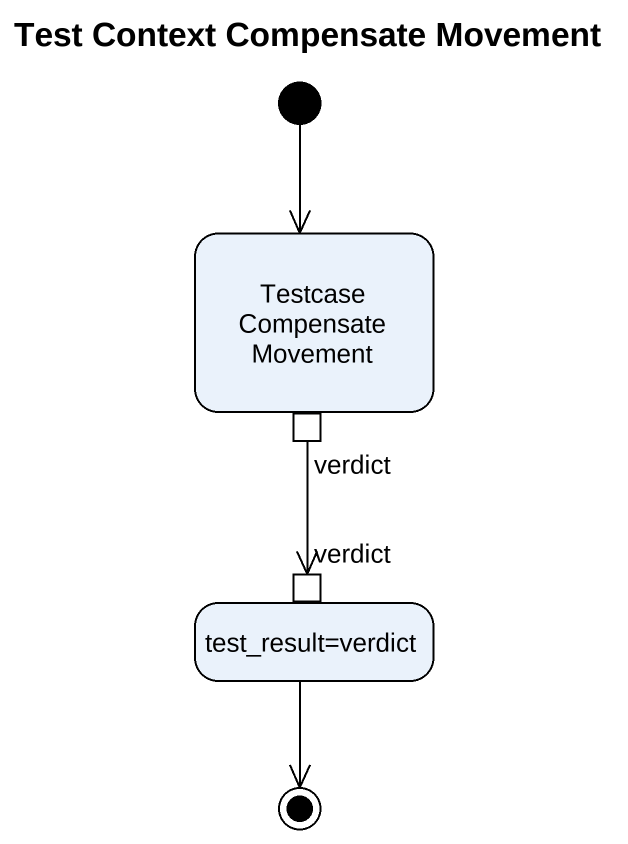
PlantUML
@startuml
title Test Context Compensate Movement
hide empty description
state "Testcase Compensate Movement" as Testcase_Compensate_Movement {
  state verdict <<outputPin>>
}
state "test_result=verdict" as test_result_verdict {
  state "verdict" as verdict_2 <<inputPin>>
}
[*] --> Testcase_Compensate_Movement
verdict --> verdict_2
test_result_verdict --> [*]
@enduml
